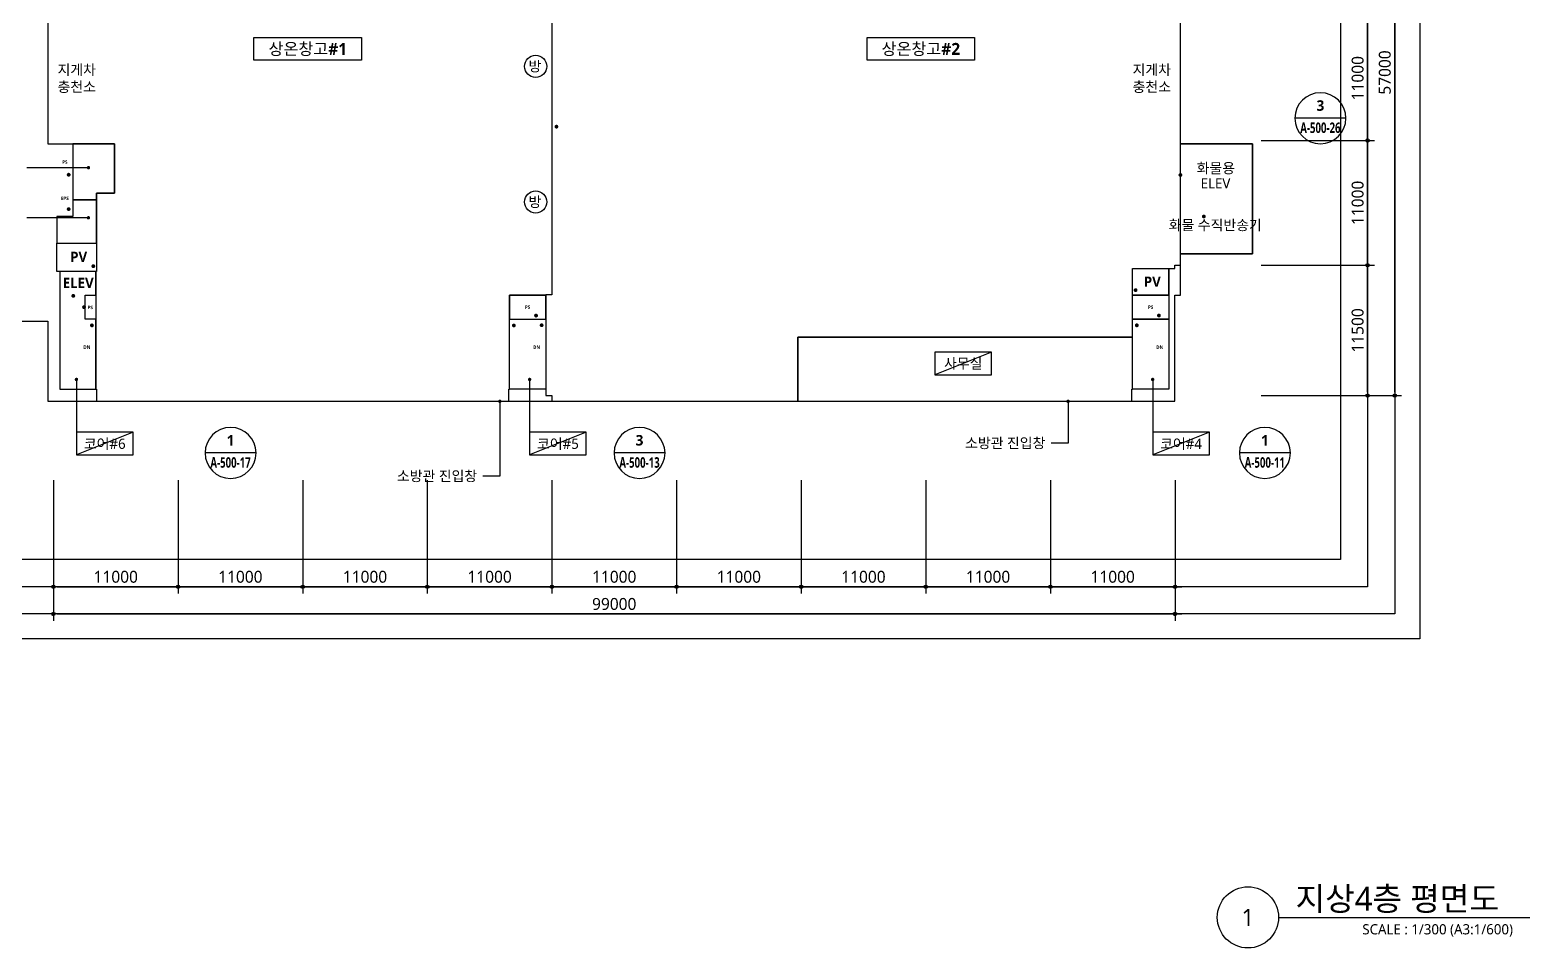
# Model space of a CAD drawing. Header units: millimetres. Extents: x -867282 to 190005487, y -1022614 to 455456909.
# Drawn here: x 1593311 to 1725718, y 9178 to 90166 of the extents above; entities that cross this region are included whole.
import ezdxf
from ezdxf.enums import TextEntityAlignment as Align

# ---------------------------------------------------------------- set-up
doc = ezdxf.new("R2010")
doc.units = ezdxf.units.MM
doc.header["$LTSCALE"] = 400
doc.header["$MEASUREMENT"] = 0
doc.header["$PDSIZE"] = -10
doc.layers.get('0').update_dxf_attribs({"linetype": 'CONTINUOUS'})
doc.layers.get('Defpoints').update_dxf_attribs({"color": 153, "linetype": 'CONTINUOUS'})
for name, color, linetype in [('A-ANNO-GRA1', 7, 'CONTINUOUS'), ('A-ANNO-TEXT1', 7, 'CONTINUOUS'), ('A-ANNO-TEXT2', 3, 'CONTINUOUS'), ('A-ANNO-TITL', 7, 'CONTINUOUS'), ('A-FLOR-MARK-ARCH', 1, 'CONTINUOUS'), ('A-ST-AXIS-DIM', 7, 'CONTINUOUS'), ('AA-MKXS', 3, 'CONTINUOUS'), ('AA-XXXX-TXT1', 2, 'CONTINUOUS')]:
    doc.layers.add(name, color=color, linetype=linetype)
doc.layers.add('Defpoint', color=161, linetype='CONTINUOUS', plot=False)
doc.layers.add('면적', color=210, linetype='CONTINUOUS', plot=False)
doc.styles.add('2020음성 1차', font='')
doc.styles.add('SAMOO', font='romans.shx', dxfattribs={"bigfont": 'whgtxt.shx'})
doc.styles.add('SH_대대리576', font='malgun.ttf')
doc.styles.add('SH_진천_나눔', font='')
doc.styles.get('2020음성 1차').set_extended_font_data('NanumGothic', bold=True)
doc.styles.get('SH_진천_나눔').set_extended_font_data('NanumGothic', bold=True)
doc.dimstyles.new('SHP 600', dxfattribs={"dimscale": 300, "dimtxt": 3.5, "dimasz": 1, "dimexe": 2, "dimexo": 2, "dimgap": 1, "dimtad": 1, "dimdec": 0, "dimzin": 0, "dimdsep": 46, "dimtxsty": 'SH_대대리576', "dimblk": 'DIMDOT', "dimcen": 0.09, "dimclrt": 3, "dimadec": 0, "dimazin": 1, "dimtfac": 1, "dimtdec": 0, "dimtix": 1, "dimtmove": 2, "dimatfit": 0, "dimldrblk": 'DIMDOT', "dimfxl": 1, "dimtolj": 1, "dimtzin": 0, "dimarcsym": 0})

# ---------------------------------------------------------------- blocks, each defined once
blk = doc.blocks.new('DIMDOT')
at = {"color": 0}
blk.add_line((-2, 0), (2, 0), dxfattribs=at)
for radius in [0.5, 0.25]:
    blk.add_circle((0, 0), radius, dxfattribs=at)
blk = doc.blocks.new('*D238')
at = {"layer": 'A-ST-AXIS-DIM', "color": 0, "lineweight": -2, "transparency": 16777216}
for p, q in [((1701982, 91416), (1711982, 91416)), ((1711382, 80716), (1711382, 91116)), ((1701982, 80416), (1711982, 80416))]:
    blk.add_line(p, q, dxfattribs=at)
at = {"layer": 'Defpoints', "color": 0, "transparency": 16777216}
for p in [(1701382, 91416), (1711382, 91416), (1701382, 80416)]:
    blk.add_point(p, dxfattribs=at)
at = {"layer": 'A-ST-AXIS-DIM', "color": 0, "linetype": 'ByBlock', "lineweight": -2, "transparency": 16777216, "xscale": 300, "yscale": 300, "zscale": 300}
for p, rotation in [((1711382, 91416), 90), ((1711382, 80416), 270)]:
    blk.add_blockref('DIMDOT', p, dxfattribs=dict(at, rotation=rotation))
at = {"layer": 'A-ST-AXIS-DIM', "color": 3, "transparency": 16777216, "insert": (1710506, 85916), "char_height": 1050, "attachment_point": 5, "rotation": 90, "style": 'SH_대대리576'}
blk.add_mtext('\\A1;11000', dxfattribs=at)
blk = doc.blocks.new('*D239')
at = {"layer": 'A-ST-AXIS-DIM', "color": 0, "lineweight": -2, "transparency": 16777216}
for p, q in [((1701982, 80416), (1711982, 80416)), ((1711382, 69716), (1711382, 80116)), ((1701982, 69416), (1711982, 69416))]:
    blk.add_line(p, q, dxfattribs=at)
at = {"layer": 'Defpoints', "color": 0, "transparency": 16777216}
for p in [(1701382, 80416), (1711382, 80416), (1701382, 69416)]:
    blk.add_point(p, dxfattribs=at)
at = {"layer": 'A-ST-AXIS-DIM', "color": 0, "linetype": 'ByBlock', "lineweight": -2, "transparency": 16777216, "xscale": 300, "yscale": 300, "zscale": 300}
for p, rotation in [((1711382, 80416), 90), ((1711382, 69416), 270)]:
    blk.add_blockref('DIMDOT', p, dxfattribs=dict(at, rotation=rotation))
at = {"layer": 'A-ST-AXIS-DIM', "color": 3, "transparency": 16777216, "insert": (1710506, 74916), "char_height": 1050, "attachment_point": 5, "rotation": 90, "style": 'SH_대대리576'}
blk.add_mtext('\\A1;11000', dxfattribs=at)
blk = doc.blocks.new('*D240')
at = {"layer": 'A-ST-AXIS-DIM', "color": 0, "lineweight": -2, "transparency": 16777216}
for p, q in [((1701982, 69416), (1711982, 69416)), ((1711382, 58216), (1711382, 69116)), ((1701982, 57916), (1711982, 57916))]:
    blk.add_line(p, q, dxfattribs=at)
at = {"layer": 'Defpoints', "color": 0, "transparency": 16777216}
for p in [(1701382, 69416), (1711382, 69416), (1701382, 57916)]:
    blk.add_point(p, dxfattribs=at)
at = {"layer": 'A-ST-AXIS-DIM', "color": 0, "linetype": 'ByBlock', "lineweight": -2, "transparency": 16777216, "xscale": 300, "yscale": 300, "zscale": 300}
for p, rotation in [((1711382, 69416), 90), ((1711382, 57916), 270)]:
    blk.add_blockref('DIMDOT', p, dxfattribs=dict(at, rotation=rotation))
at = {"layer": 'A-ST-AXIS-DIM', "color": 3, "transparency": 16777216, "insert": (1710505, 63666), "char_height": 1050, "attachment_point": 5, "rotation": 90, "style": 'SH_대대리576'}
blk.add_mtext('\\A1;11500', dxfattribs=at)
blk = doc.blocks.new('*D241')
at = {"layer": 'A-ST-AXIS-DIM', "color": 0, "lineweight": -2, "transparency": 16777216}
for p, q in [((1701982, 114916), (1714382, 114916)), ((1713782, 58216), (1713782, 114616)), ((1701982, 57916), (1714382, 57916))]:
    blk.add_line(p, q, dxfattribs=at)
at = {"layer": 'Defpoints', "color": 0, "transparency": 16777216}
for p in [(1701382, 114916), (1713782, 114916), (1701382, 57916)]:
    blk.add_point(p, dxfattribs=at)
at = {"layer": 'A-ST-AXIS-DIM', "color": 0, "linetype": 'ByBlock', "lineweight": -2, "transparency": 16777216, "xscale": 300, "yscale": 300, "zscale": 300}
for p, rotation in [((1713782, 114916), 90), ((1713782, 57916), 270)]:
    blk.add_blockref('DIMDOT', p, dxfattribs=dict(at, rotation=rotation))
at = {"layer": 'A-ST-AXIS-DIM', "color": 3, "transparency": 16777216, "insert": (1712905, 86416), "char_height": 1050, "attachment_point": 5, "rotation": 90, "style": 'SH_대대리576'}
blk.add_mtext('\\A1;57000', dxfattribs=at)
blk = doc.blocks.new('*D242')
at = {"layer": 'A-ST-AXIS-DIM', "color": 0, "lineweight": -2, "transparency": 16777216}
for p, q in [((1595382, 50445), (1595382, 40445)), ((1606382, 50445), (1606382, 40445)), ((1595682, 41045), (1606082, 41045))]:
    blk.add_line(p, q, dxfattribs=at)
at = {"layer": 'Defpoints', "color": 0, "transparency": 16777216}
for p in [(1595382, 51045), (1606382, 51045), (1606382, 41045)]:
    blk.add_point(p, dxfattribs=at)
at = {"layer": 'A-ST-AXIS-DIM', "color": 0, "linetype": 'ByBlock', "lineweight": -2, "transparency": 16777216, "xscale": 300, "yscale": 300, "zscale": 300, "rotation": 180}
blk.add_blockref('DIMDOT', (1595382, 41045), dxfattribs=at)
at = {"layer": 'A-ST-AXIS-DIM', "color": 0, "linetype": 'ByBlock', "lineweight": -2, "transparency": 16777216, "xscale": 300, "yscale": 300, "zscale": 300}
blk.add_blockref('DIMDOT', (1606382, 41045), dxfattribs=at)
at = {"layer": 'A-ST-AXIS-DIM', "color": 3, "transparency": 16777216, "insert": (1600882, 41921), "char_height": 1050, "attachment_point": 5, "style": 'SH_대대리576'}
blk.add_mtext('\\A1;11000', dxfattribs=at)
blk = doc.blocks.new('*D243')
at = {"layer": 'A-ST-AXIS-DIM', "color": 0, "lineweight": -2, "transparency": 16777216}
for p, q in [((1606382, 50445), (1606382, 40445)), ((1617382, 50445), (1617382, 40445)), ((1606682, 41045), (1617082, 41045))]:
    blk.add_line(p, q, dxfattribs=at)
at = {"layer": 'Defpoints', "color": 0, "transparency": 16777216}
for p in [(1606382, 51045), (1617382, 51045), (1617382, 41045)]:
    blk.add_point(p, dxfattribs=at)
at = {"layer": 'A-ST-AXIS-DIM', "color": 0, "linetype": 'ByBlock', "lineweight": -2, "transparency": 16777216, "xscale": 300, "yscale": 300, "zscale": 300, "rotation": 180}
blk.add_blockref('DIMDOT', (1606382, 41045), dxfattribs=at)
at = {"layer": 'A-ST-AXIS-DIM', "color": 0, "linetype": 'ByBlock', "lineweight": -2, "transparency": 16777216, "xscale": 300, "yscale": 300, "zscale": 300}
blk.add_blockref('DIMDOT', (1617382, 41045), dxfattribs=at)
at = {"layer": 'A-ST-AXIS-DIM', "color": 3, "transparency": 16777216, "insert": (1611882, 41921), "char_height": 1050, "attachment_point": 5, "style": 'SH_대대리576'}
blk.add_mtext('\\A1;11000', dxfattribs=at)
blk = doc.blocks.new('*D244')
at = {"layer": 'A-ST-AXIS-DIM', "color": 0, "lineweight": -2, "transparency": 16777216}
for p, q in [((1617382, 50445), (1617382, 40445)), ((1628382, 50445), (1628382, 40445)), ((1617682, 41045), (1628082, 41045))]:
    blk.add_line(p, q, dxfattribs=at)
at = {"layer": 'Defpoints', "color": 0, "transparency": 16777216}
for p in [(1617382, 51045), (1628382, 51045), (1628382, 41045)]:
    blk.add_point(p, dxfattribs=at)
at = {"layer": 'A-ST-AXIS-DIM', "color": 0, "linetype": 'ByBlock', "lineweight": -2, "transparency": 16777216, "xscale": 300, "yscale": 300, "zscale": 300, "rotation": 180}
blk.add_blockref('DIMDOT', (1617382, 41045), dxfattribs=at)
at = {"layer": 'A-ST-AXIS-DIM', "color": 0, "linetype": 'ByBlock', "lineweight": -2, "transparency": 16777216, "xscale": 300, "yscale": 300, "zscale": 300}
blk.add_blockref('DIMDOT', (1628382, 41045), dxfattribs=at)
at = {"layer": 'A-ST-AXIS-DIM', "color": 3, "transparency": 16777216, "insert": (1622882, 41921), "char_height": 1050, "attachment_point": 5, "style": 'SH_대대리576'}
blk.add_mtext('\\A1;11000', dxfattribs=at)
blk = doc.blocks.new('*D245')
at = {"layer": 'A-ST-AXIS-DIM', "color": 0, "lineweight": -2, "transparency": 16777216}
for p, q in [((1628382, 50445), (1628382, 40445)), ((1639382, 50445), (1639382, 40445)), ((1628682, 41045), (1639082, 41045))]:
    blk.add_line(p, q, dxfattribs=at)
at = {"layer": 'Defpoints', "color": 0, "transparency": 16777216}
for p in [(1628382, 51045), (1639382, 51045), (1639382, 41045)]:
    blk.add_point(p, dxfattribs=at)
at = {"layer": 'A-ST-AXIS-DIM', "color": 0, "linetype": 'ByBlock', "lineweight": -2, "transparency": 16777216, "xscale": 300, "yscale": 300, "zscale": 300, "rotation": 180}
blk.add_blockref('DIMDOT', (1628382, 41045), dxfattribs=at)
at = {"layer": 'A-ST-AXIS-DIM', "color": 0, "linetype": 'ByBlock', "lineweight": -2, "transparency": 16777216, "xscale": 300, "yscale": 300, "zscale": 300}
blk.add_blockref('DIMDOT', (1639382, 41045), dxfattribs=at)
at = {"layer": 'A-ST-AXIS-DIM', "color": 3, "transparency": 16777216, "insert": (1633882, 41921), "char_height": 1050, "attachment_point": 5, "style": 'SH_대대리576'}
blk.add_mtext('\\A1;11000', dxfattribs=at)
blk = doc.blocks.new('*D246')
at = {"layer": 'A-ST-AXIS-DIM', "color": 0, "lineweight": -2, "transparency": 16777216}
for p, q in [((1639382, 50445), (1639382, 40445)), ((1650382, 50445), (1650382, 40445)), ((1639682, 41045), (1650082, 41045))]:
    blk.add_line(p, q, dxfattribs=at)
at = {"layer": 'Defpoints', "color": 0, "transparency": 16777216}
for p in [(1639382, 51045), (1650382, 51045), (1650382, 41045)]:
    blk.add_point(p, dxfattribs=at)
at = {"layer": 'A-ST-AXIS-DIM', "color": 0, "linetype": 'ByBlock', "lineweight": -2, "transparency": 16777216, "xscale": 300, "yscale": 300, "zscale": 300, "rotation": 180}
blk.add_blockref('DIMDOT', (1639382, 41045), dxfattribs=at)
at = {"layer": 'A-ST-AXIS-DIM', "color": 0, "linetype": 'ByBlock', "lineweight": -2, "transparency": 16777216, "xscale": 300, "yscale": 300, "zscale": 300}
blk.add_blockref('DIMDOT', (1650382, 41045), dxfattribs=at)
at = {"layer": 'A-ST-AXIS-DIM', "color": 3, "transparency": 16777216, "insert": (1644882, 41921), "char_height": 1050, "attachment_point": 5, "style": 'SH_대대리576'}
blk.add_mtext('\\A1;11000', dxfattribs=at)
blk = doc.blocks.new('*D247')
at = {"layer": 'A-ST-AXIS-DIM', "color": 0, "lineweight": -2, "transparency": 16777216}
for p, q in [((1650382, 50445), (1650382, 40445)), ((1661382, 50445), (1661382, 40445)), ((1650682, 41045), (1661082, 41045))]:
    blk.add_line(p, q, dxfattribs=at)
at = {"layer": 'Defpoints', "color": 0, "transparency": 16777216}
for p in [(1650382, 51045), (1661382, 51045), (1661382, 41045)]:
    blk.add_point(p, dxfattribs=at)
at = {"layer": 'A-ST-AXIS-DIM', "color": 0, "linetype": 'ByBlock', "lineweight": -2, "transparency": 16777216, "xscale": 300, "yscale": 300, "zscale": 300, "rotation": 180}
blk.add_blockref('DIMDOT', (1650382, 41045), dxfattribs=at)
at = {"layer": 'A-ST-AXIS-DIM', "color": 0, "linetype": 'ByBlock', "lineweight": -2, "transparency": 16777216, "xscale": 300, "yscale": 300, "zscale": 300}
blk.add_blockref('DIMDOT', (1661382, 41045), dxfattribs=at)
at = {"layer": 'A-ST-AXIS-DIM', "color": 3, "transparency": 16777216, "insert": (1655882, 41921), "char_height": 1050, "attachment_point": 5, "style": 'SH_대대리576'}
blk.add_mtext('\\A1;11000', dxfattribs=at)
blk = doc.blocks.new('*D248')
at = {"layer": 'A-ST-AXIS-DIM', "color": 0, "lineweight": -2, "transparency": 16777216}
for p, q in [((1661382, 50445), (1661382, 40445)), ((1672382, 50445), (1672382, 40445)), ((1661682, 41045), (1672082, 41045))]:
    blk.add_line(p, q, dxfattribs=at)
at = {"layer": 'Defpoints', "color": 0, "transparency": 16777216}
for p in [(1661382, 51045), (1672382, 51045), (1672382, 41045)]:
    blk.add_point(p, dxfattribs=at)
at = {"layer": 'A-ST-AXIS-DIM', "color": 0, "linetype": 'ByBlock', "lineweight": -2, "transparency": 16777216, "xscale": 300, "yscale": 300, "zscale": 300, "rotation": 180}
blk.add_blockref('DIMDOT', (1661382, 41045), dxfattribs=at)
at = {"layer": 'A-ST-AXIS-DIM', "color": 0, "linetype": 'ByBlock', "lineweight": -2, "transparency": 16777216, "xscale": 300, "yscale": 300, "zscale": 300}
blk.add_blockref('DIMDOT', (1672382, 41045), dxfattribs=at)
at = {"layer": 'A-ST-AXIS-DIM', "color": 3, "transparency": 16777216, "insert": (1666882, 41921), "char_height": 1050, "attachment_point": 5, "style": 'SH_대대리576'}
blk.add_mtext('\\A1;11000', dxfattribs=at)
blk = doc.blocks.new('*D249')
at = {"layer": 'A-ST-AXIS-DIM', "color": 0, "lineweight": -2, "transparency": 16777216}
for p, q in [((1672382, 50445), (1672382, 40445)), ((1683382, 50445), (1683382, 40445)), ((1672682, 41045), (1683082, 41045))]:
    blk.add_line(p, q, dxfattribs=at)
at = {"layer": 'Defpoints', "color": 0, "transparency": 16777216}
for p in [(1672382, 51045), (1683382, 51045), (1683382, 41045)]:
    blk.add_point(p, dxfattribs=at)
at = {"layer": 'A-ST-AXIS-DIM', "color": 0, "linetype": 'ByBlock', "lineweight": -2, "transparency": 16777216, "xscale": 300, "yscale": 300, "zscale": 300, "rotation": 180}
blk.add_blockref('DIMDOT', (1672382, 41045), dxfattribs=at)
at = {"layer": 'A-ST-AXIS-DIM', "color": 0, "linetype": 'ByBlock', "lineweight": -2, "transparency": 16777216, "xscale": 300, "yscale": 300, "zscale": 300}
blk.add_blockref('DIMDOT', (1683382, 41045), dxfattribs=at)
at = {"layer": 'A-ST-AXIS-DIM', "color": 3, "transparency": 16777216, "insert": (1677882, 41921), "char_height": 1050, "attachment_point": 5, "style": 'SH_대대리576'}
blk.add_mtext('\\A1;11000', dxfattribs=at)
blk = doc.blocks.new('*D250')
at = {"layer": 'A-ST-AXIS-DIM', "color": 0, "lineweight": -2, "transparency": 16777216}
for p, q in [((1683382, 50445), (1683382, 40445)), ((1694382, 50445), (1694382, 40445)), ((1683682, 41045), (1694082, 41045))]:
    blk.add_line(p, q, dxfattribs=at)
at = {"layer": 'Defpoints', "color": 0, "transparency": 16777216}
for p in [(1683382, 51045), (1694382, 51045), (1694382, 41045)]:
    blk.add_point(p, dxfattribs=at)
at = {"layer": 'A-ST-AXIS-DIM', "color": 0, "linetype": 'ByBlock', "lineweight": -2, "transparency": 16777216, "xscale": 300, "yscale": 300, "zscale": 300, "rotation": 180}
blk.add_blockref('DIMDOT', (1683382, 41045), dxfattribs=at)
at = {"layer": 'A-ST-AXIS-DIM', "color": 0, "linetype": 'ByBlock', "lineweight": -2, "transparency": 16777216, "xscale": 300, "yscale": 300, "zscale": 300}
blk.add_blockref('DIMDOT', (1694382, 41045), dxfattribs=at)
at = {"layer": 'A-ST-AXIS-DIM', "color": 3, "transparency": 16777216, "insert": (1688882, 41921), "char_height": 1050, "attachment_point": 5, "style": 'SH_대대리576'}
blk.add_mtext('\\A1;11000', dxfattribs=at)
blk = doc.blocks.new('*D251')
at = {"layer": 'A-ST-AXIS-DIM', "color": 0, "lineweight": -2, "transparency": 16777216}
for p, q in [((1595382, 50445), (1595382, 38045)), ((1694382, 50445), (1694382, 38045)), ((1595682, 38645), (1694082, 38645))]:
    blk.add_line(p, q, dxfattribs=at)
at = {"layer": 'Defpoints', "color": 0, "transparency": 16777216}
for p in [(1595382, 51045), (1694382, 51045), (1694382, 38645)]:
    blk.add_point(p, dxfattribs=at)
at = {"layer": 'A-ST-AXIS-DIM', "color": 0, "linetype": 'ByBlock', "lineweight": -2, "transparency": 16777216, "xscale": 300, "yscale": 300, "zscale": 300, "rotation": 180}
blk.add_blockref('DIMDOT', (1595382, 38645), dxfattribs=at)
at = {"layer": 'A-ST-AXIS-DIM', "color": 0, "linetype": 'ByBlock', "lineweight": -2, "transparency": 16777216, "xscale": 300, "yscale": 300, "zscale": 300}
blk.add_blockref('DIMDOT', (1694382, 38645), dxfattribs=at)
at = {"layer": 'A-ST-AXIS-DIM', "color": 3, "transparency": 16777216, "insert": (1644882, 39524), "char_height": 1050, "attachment_point": 5, "style": 'SH_대대리576'}
blk.add_mtext('\\A1;99000', dxfattribs=at)
blk = doc.blocks.new('*U394')
at = {"layer": 'A-ANNO-TITL'}
blk.add_line((0, 0), (3700, 0), dxfattribs=at)
blk.add_circle((-450, 0), 450, dxfattribs=at)
at = {"layer": 'AA-XXXX-TXT1', "style": 'SH_대대리576'}
blk.add_attdef('DWG.TITLE', (250, 100), '', height=350, dxfattribs=at)
at = {"layer": 'AA-XXXX-TXT1', "color": 7, "style": 'SH_대대리576'}
blk.add_attdef('NO1', text='', height=300, dxfattribs=at).set_placement((-450, 0), align=Align.MIDDLE)
at = {"layer": 'AA-XXXX-TXT1', "style": 'SH_대대리576'}
blk.add_attdef('SCALE', text='', height=150, dxfattribs=at).set_placement((3450, -100), align=Align.TOP_RIGHT)
blk = doc.blocks.new('*U392')
at = {"layer": 'AA-MKXS', "color": 3, "linetype": 'Continuous', "ltscale": 5}
blk.add_line((-5.999976, 0), (5.999976, 0), dxfattribs=at)
blk.add_circle((0, 0), 5.999976, dxfattribs=at)
at = {"layer": 'AA-MKXS', "style": 'SAMOO', "width": 0.85}
blk.add_attdef('ViewNUM', text='', height=2.5, dxfattribs=at).set_placement((0, 1), align=Align.BOTTOM_CENTER)
blk.add_attdef('SheetNUM', text='', height=2.5, dxfattribs=at).set_placement((0, -1), align=Align.TOP_CENTER)
blk = doc.blocks.new('G$CDADDFB7A')
at = {"layer": '면적', "elevation": 103000}
for points in [[(98950, 11700), (99500, 11700), (99500, 12000), (100000, 12000), (100000, 13000), (100000, 13000), (100000, 22700), (100000, 22700), (100000, 48600), (98950, 48600), (98950, 48650), (95750, 48650), (95750, 56950), (95700, 56950), (95700, 58000), (44500, 58000), (44500, 57500), (44500, 57500), (43950, 57500), (43950, 48650), (40750, 48650), (40750, 56950), (40700, 56950), (40700, 58000), (4300, 58000), (4300, 56950), (4250, 56950), (4250, 48650), (1050, 48650), (1050, 48600), (0, 48600), (0, 22700), (5900, 22700), (5900, 18360), (4300, 18360), (4300, 11450), (4250, 11450), (4250, 1050), (4300, 1050), (4300, 0), (40700, 0), (40700, 1050), (40750, 1050), (40750, 9350), (43950, 9350), (43950, 500), (44500, 500), (44500, 0), (66200, 0), (66200, 5650), (95750, 5650), (95750, 9350), (98950, 9350), (98950, 11700)], [(44500, 45000), (44200, 45000), (44200, 48600)]]:
    blk.add_lwpolyline(points, dxfattribs=at)
for points in [[(1050, 56950), (4250, 56950), (4250, 50750), (1050, 50750)], [(1050, 50750), (4250, 50750), (4250, 48650), (1050, 48650)], [(100000, 22700), (106350, 22700), (106350, 13000), (100000, 13000)], [(95750, 11700), (98950, 11700), (98950, 9350), (95750, 9350)], [(95750, 9350), (98950, 9350), (98950, 7250), (95750, 7250)]]:
    blk.add_lwpolyline(points, close=True, dxfattribs=at)
at = {"layer": '면적'}
for points in [[(40750, 50750), (43950, 50750), (43950, 56950), (40750, 56950), (40750, 50750), (40750, 50750)], [(98950, 50750), (95750, 50750), (95750, 56950), (98950, 56950)], [(40750, 50750), (43950, 50750), (43950, 48650), (40750, 48650)], [(95750, 50750), (98950, 50750), (98950, 48650), (95750, 48650)], [(2200, 22700), (2200, 17760), (4300, 17760), (4300, 18360), (5900, 18360), (5900, 22700)], [(2200, 17760), (2200, 16300), (800, 16300), (800, 13950), (4300, 13950), (4300, 17760), (2200, 17760)], [(800, 13950), (4300, 13950), (4300, 11450), (800, 11450)], [(4250, 9350), (4250, 11450), (1050, 11450), (1050, 1050), (4250, 1050), (4250, 7250), (3300, 7250), (3300, 9350)], [(4250, 7250), (3300, 7250), (3300, 9350), (4250, 9350)], [(40750, 7250), (43950, 7250), (43950, 9350), (40750, 9350)], [(43950, 1050), (40750, 1050), (40750, 7250), (43950, 7250)], [(98950, 1050), (95750, 1050), (95750, 7250), (98950, 7250)], [(66200, 5650), (66200, 0), (95600, 0), (95700, 0), (95700, 1050), (95750, 1050), (95750, 5650)]]:
    blk.add_lwpolyline(points, close=True, dxfattribs=at)
for points in [[(43950, 48650), (43950, 48600), (44200, 48600)], [(44500, 45000), (44500, 9400), (43950, 9400), (43950, 9350)]]:
    blk.add_lwpolyline(points, dxfattribs=at)

msp = doc.modelspace()

# ---------------------------------------------------------------- linework, layer by layer
for points in [[(1684940.5, 53727.9), (1683440.5, 53727.9)], [(1634784.9, 50818.1), (1633284.9, 50818.1)]]:
    msp.add_lwpolyline(points)
at = {"layer": 'A-ANNO-GRA1'}
for points in [[(1613082.8, 89515.7), (1622582.8, 89515.7), (1622582.8, 87515.7), (1613082.8, 87515.7)], [(1667196.6, 89515.7), (1676696.6, 89515.7), (1676696.6, 87515.7), (1667196.6, 87515.7)], [(1673189.8, 59756.7), (1678189.8, 59756.7), (1678189.8, 61756.7), (1673189.8, 61756.7)], [(1597411.5, 52672.8), (1602411.5, 52672.8), (1602411.5, 54672.8), (1597411.5, 54672.8)], [(1637413.5, 52672.8), (1642413.5, 52672.8), (1642413.5, 54672.8), (1637413.5, 54672.8)], [(1692413.5, 52672.8), (1697413.5, 52672.8), (1697413.5, 54672.8), (1692413.5, 54672.8)]]:
    msp.add_lwpolyline(points, close=True, dxfattribs=at)
at = {"layer": 'A-ANNO-GRA1', "const_width": 150}
for points in [[(1598466.8, 77945.9, 1), (1598466.8, 78095.9, 1)], [(1598466.8, 73524.4, 1), (1598466.8, 73674.4, 1)], [(1597486.5, 59336.8, 1), (1597336.5, 59336.8, 1)], [(1637488.5, 59336.8, 1), (1637338.5, 59336.8, 1)], [(1692488.5, 59336.8, 1), (1692338.5, 59336.8, 1)], [(1634784.9, 57481.9, -1), (1634784.9, 57331.9, -1)], [(1684940.5, 57481.9, -1), (1684940.5, 57331.9, -1)]]:
    msp.add_lwpolyline(points, format="xyb", close=True, dxfattribs=at)
at = {"layer": 'A-ANNO-GRA1'}
for points in [[(1598466.8, 78020.9), (1593039.7, 78020.9)], [(1598466.8, 73599.4), (1593039.7, 73599.4)], [(1597411.5, 59336.8), (1597411.5, 54672.8)], [(1637413.5, 59336.8), (1637413.5, 54672.8)], [(1692413.5, 59336.8), (1692413.5, 54672.8)], [(1634784.9, 57406.9), (1634784.9, 50818.1)], [(1684940.5, 57406.9), (1684940.5, 53727.9)]]:
    msp.add_lwpolyline(points, dxfattribs=at)
for centre in [(1637939, 86960.8), (1637939, 74996.3)]:
    msp.add_circle(centre, 979.8, dxfattribs=at)
at = {"layer": 'A-FLOR-MARK-ARCH', "const_width": 168.8}
for points in [[(1639695, 81637.8, 1), (1639863.8, 81637.8, 1)], [(1596640.8, 77400.9, 1), (1596809.5, 77400.9, 1)], [(1694772.4, 77376.3, 1), (1694941.2, 77376.3, 1)], [(1596640.8, 74366.3, 1), (1596809.5, 74366.3, 1)], [(1598818.2, 69331, 1), (1598987, 69331, 1)], [(1597047.4, 66711.3, 1), (1597216.2, 66711.3, 1)], [(1690818.6, 67216.1, 1), (1690987.3, 67216.1, 1)], [(1597997.4, 65716.3, 1), (1598166.2, 65716.3, 1)], [(1637896.8, 64970.1, 1), (1638065.6, 64970.1, 1)], [(1692878.2, 64974.8, 1), (1693046.9, 64974.8, 1)], [(1598693, 64106.9, 1), (1598861.7, 64106.9, 1)], [(1635935.9, 64099.4, 1), (1636104.6, 64099.4, 1)], [(1638388.5, 64118.6, 1), (1638557.2, 64118.6, 1)], [(1690927, 64114.9, 1), (1691095.8, 64114.9, 1)]]:
    msp.add_lwpolyline(points, format="xyb", close=True, dxfattribs=at)
at = {"layer": 'A-FLOR-MARK-ARCH', "const_width": 168.8, "elevation": 103000}
msp.add_lwpolyline([(1696843.8, 73711.2, 1), (1697012.6, 73711.2, 1)], format="xyb", close=True, dxfattribs=at)
at = {"layer": 'Defpoint'}
for p, q in [((1678189.8, 61756.7), (1673189.8, 59756.7)), ((1602411.5, 54672.8), (1597411.5, 52672.8)), ((1642413.5, 54672.8), (1637413.5, 52672.8)), ((1697413.5, 54672.8), (1692413.5, 52672.8))]:
    msp.add_line(p, q, dxfattribs=at)
for points in [[(1715981.8, 36444.9), (1544781.8, 36444.9), (1544781.8, 165016.3), (1715981.8, 165016.3)], [(1713781.8, 38644.9), (1546981.8, 38644.9), (1546981.8, 162816.3), (1713781.8, 162816.3)], [(1711381.8, 41044.9), (1549381.8, 41044.9), (1549381.8, 160416.3), (1711381.8, 160416.3)], [(1708981.8, 43444.9), (1551781.8, 43444.9), (1551781.8, 158016.3), (1708981.8, 158016.3)]]:
    msp.add_lwpolyline(points, close=True, dxfattribs=at)
msp.add_lwpolyline([(1592581.8, 64466.3), (1594881.8, 64466.3), (1594881.8, 57416.3), (1694381.8, 57416.3), (1694381.8, 66766.3), (1694881.8, 66766.3), (1694881.8, 70416.3), (1701231.8, 70416.3), (1701231.8, 80116.3), (1694881.8, 80116.3), (1694881.8, 91416.3), (1694881.8, 115416.3), (1671881.8, 115416.3), (1639881.8, 115416.3), (1635381.8, 115416.3), (1599681.8, 115416.3), (1594881.8, 115416.3), (1594881.8, 112016.3), (1584881.8, 112016.3)], dxfattribs=at)

# ---------------------------------------------------------------- block references
msp.add_blockref('G$CDADDFB7A', (1594881.8, 57416.3))
ref = msp.add_blockref('*U392', (1707217.1, 82383.3), dxfattribs=dict(xscale=-375.0015000059622, yscale=375.0015000059622, zscale=375.0015000059622))
ref.add_attrib('SheetNUM', 'A-500-26', dxfattribs={"layer": 'AA-MKXS', "height": 930, "style": '2020음성 1차', "width": 0.7}).set_placement((1707217.1, 82008.3), align=Align.TOP_CENTER)
ref.add_attrib('ViewNUM', '3', dxfattribs={"layer": 'AA-MKXS', "height": 930, "style": '2020음성 1차'}).set_placement((1707217.1, 82758.3), align=Align.BOTTOM_CENTER)
ref = msp.add_blockref('*U392', (1611013.5, 52852.9), dxfattribs=dict(xscale=-375.0015000059622, yscale=375.0015000059622, zscale=375.0015000059622))
ref.add_attrib('SheetNUM', 'A-500-17', dxfattribs={"layer": 'AA-MKXS', "height": 930, "style": '2020음성 1차', "width": 0.7}).set_placement((1611013.5, 52477.9, -103000), align=Align.TOP_CENTER)
ref.add_attrib('ViewNUM', '1', dxfattribs={"layer": 'AA-MKXS', "height": 930, "style": '2020음성 1차'}).set_placement((1611013.5, 53227.9, -103000), align=Align.BOTTOM_CENTER)
ref = msp.add_blockref('*U392', (1647113.5, 52852.9), dxfattribs=dict(xscale=-375.0015000059622, yscale=375.0015000059622, zscale=375.0015000059622))
ref.add_attrib('SheetNUM', 'A-500-13', dxfattribs={"layer": 'AA-MKXS', "height": 930, "style": '2020음성 1차', "width": 0.7}).set_placement((1647113.5, 52477.9), align=Align.TOP_CENTER)
ref.add_attrib('ViewNUM', '3', dxfattribs={"layer": 'AA-MKXS', "height": 930, "style": '2020음성 1차'}).set_placement((1647113.5, 53227.9), align=Align.BOTTOM_CENTER)
ref = msp.add_blockref('*U392', (1702313.5, 52852.9), dxfattribs=dict(xscale=-375.0015000059622, yscale=375.0015000059622, zscale=375.0015000059622))
ref.add_attrib('SheetNUM', 'A-500-11', dxfattribs={"layer": 'AA-MKXS', "height": 930, "style": '2020음성 1차', "width": 0.7}).set_placement((1702313.5, 52477.9), align=Align.TOP_CENTER)
ref.add_attrib('ViewNUM', '1', dxfattribs={"layer": 'AA-MKXS', "height": 930, "style": '2020음성 1차'}).set_placement((1702313.5, 53227.9), align=Align.BOTTOM_CENTER)
ref = msp.add_blockref('*U394', (1703518.2, 11877.9), dxfattribs=dict(xscale=6, yscale=6, zscale=6))
ref.add_attrib('SCALE', 'SCALE : 1/300 (A3:1/600)', dxfattribs={"layer": 'A-ANNO-TITL', "height": 900, "style": 'SH_대대리576'}).set_placement((1724218.4, 11277.9), align=Align.TOP_RIGHT)
ref.add_attrib('DWG.TITLE', '지상4층 평면도', (1705018.2, 12477.9), dxfattribs={"layer": 'A-ANNO-TITL', "height": 2087.45, "style": 'SH_대대리576'})
ref.add_attrib('NO1', '1', dxfattribs={"layer": 'A-ANNO-TITL', "color": 7, "height": 1500, "style": 'SH_대대리576'}).set_placement((1700818.2, 11877.9), align=Align.MIDDLE)

# ---------------------------------------------------------------- texts
at = {"layer": 'A-ANNO-TEXT1', "style": 'SH_진천_나눔'}
for s, p in [('방', (1637321.4, 86518)), ('방', (1637321.4, 74553.4)), ('PV', (1596856.9, 69706.5)), ('ELEV', (1596195.2, 67406.1)), ('PV', (1691628.3, 67514))]:
    msp.add_text(s, height=900, dxfattribs=at).set_placement(p)
for s, p in [('PS', (1596381.8, 78516.3)), ('EPS', (1596381.8, 75316.3)), ('PS', (1598631.8, 65691.3)), ('PS', (1637231.8, 65716.3)), ('PS', (1692231.8, 65716.3)), ('DN', (1598331.8, 62186.3)), ('DN', (1638031.8, 62186.3)), ('DN', (1693031.8, 62186.3))]:
    msp.add_text(s, height=300, dxfattribs=at).set_placement(p, align=Align.MIDDLE)
for p in [(1675857, 53727.9), (1625701.3, 50818.1)]:
    msp.add_text('소방관 진입창', height=900, dxfattribs=at).set_placement(p, align=Align.MIDDLE_LEFT)
at = {"layer": 'A-ANNO-TEXT2'}
for s, height, style, p in [('상온창고#1', 1050, 'SH_진천_나눔', (1617832.8, 88515.7)), ('상온창고#2', 1050, 'SH_진천_나눔', (1671946.6, 88515.7)), ('화물용', 900, 'SH_대대리576', (1697985.9, 77988)), ('ELEV', 900, 'SH_대대리576', (1697958.4, 76638.9)), ('화물 수직반송기', 900, 'SH_대대리576', (1697935.8, 72969)), ('사무실', 900, 'SH_대대리576', (1675689.8, 60756.7)), ('코어#6', 900, 'SH_대대리576', (1599911.5, 53672.8)), ('코어#5', 900, 'SH_대대리576', (1639913.5, 53672.8)), ('코어#4', 900, 'SH_대대리576', (1694913.5, 53672.8))]:
    msp.add_text(s, height=height, dxfattribs=dict(at, style=style)).set_placement(p, align=Align.MIDDLE)
at = {"layer": 'Defpoint', "style": 'SH_대대리576'}
for s, p in [('지게차', (1597435.9, 86668.4)), ('지게차', (1692335.9, 86668.4)), ('충천소', (1597435.9, 85168.4)), ('충천소', (1692335.9, 85168.4))]:
    msp.add_text(s, height=900, dxfattribs=at).set_placement(p, align=Align.MIDDLE)

# ---------------------------------------------------------------- dimensions: what is measured, and where the dimension line sits
at = {"layer": 'A-ST-AXIS-DIM'}
for base, p1, p2, angle, picture, middle in [((1713781.8, 114916.3), (1701381.8, 57916.3), (1701381.8, 114916.3), 270, '*D241', (1712904.6, 86416.3)), ((1711381.8, 91416.3), (1701381.8, 80416.3), (1701381.8, 91416.3), 270, '*D238', (1710506.1, 85916.3)), ((1711381.8, 80416.3), (1701381.8, 69416.3), (1701381.8, 80416.3), 270, '*D239', (1710506.1, 74916.3)), ((1711381.8, 69416.3), (1701381.8, 57916.3), (1701381.8, 69416.3), 270, '*D240', (1710504.6, 63666.3)), ((1606381.8, 41044.9), (1595381.8, 51044.9), (1606381.8, 51044.9), 180, '*D242', (1600881.8, 41920.6)), ((1694381.8, 38644.9), (1595381.8, 51044.9), (1694381.8, 51044.9), 180, '*D251', (1644881.8, 39524.3)), ((1617381.8, 41044.9), (1606381.8, 51044.9), (1617381.8, 51044.9), 180, '*D243', (1611881.8, 41920.6)), ((1628381.8, 41044.9), (1617381.8, 51044.9), (1628381.8, 51044.9), 180, '*D244', (1622881.8, 41920.6)), ((1639381.8, 41044.9), (1628381.8, 51044.9), (1639381.8, 51044.9), 180, '*D245', (1633881.8, 41920.6)), ((1650381.8, 41044.9), (1639381.8, 51044.9), (1650381.8, 51044.9), 180, '*D246', (1644881.8, 41920.6)), ((1661381.8, 41044.9), (1650381.8, 51044.9), (1661381.8, 51044.9), 180, '*D247', (1655881.8, 41920.6)), ((1672381.8, 41044.9), (1661381.8, 51044.9), (1672381.8, 51044.9), 180, '*D248', (1666881.8, 41920.6)), ((1683381.8, 41044.9), (1672381.8, 51044.9), (1683381.8, 51044.9), 180, '*D249', (1677881.8, 41920.6)), ((1694381.8, 41044.9), (1683381.8, 51044.9), (1694381.8, 51044.9), 180, '*D250', (1688881.8, 41920.6))]:
    dim = msp.add_linear_dim(base=base, p1=p1, p2=p2, angle=angle, dimstyle='SHP 600', dxfattribs=at)
    dim.commit()
    dim.dimension.update_dxf_attribs({"geometry": picture, "text_midpoint": middle})

doc.saveas('drawing.dxf')
